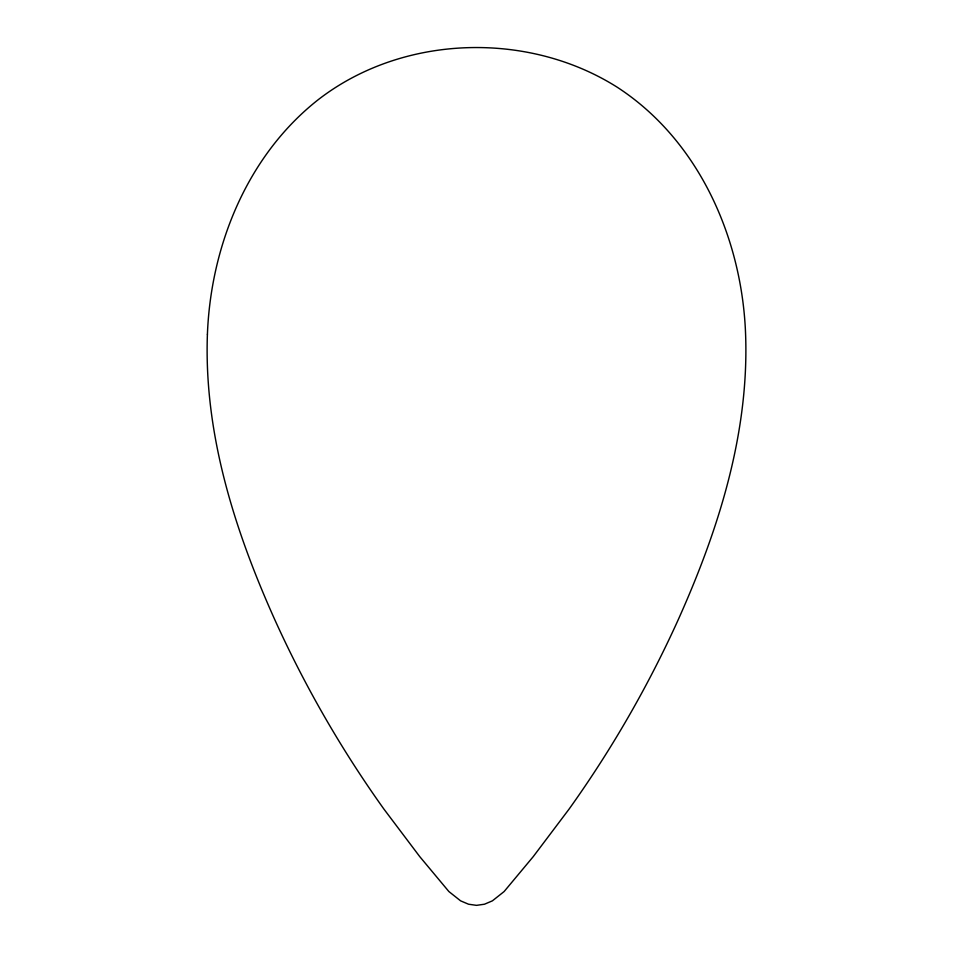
<?xml version="1.0" encoding="UTF-8"?>
<svg xmlns="http://www.w3.org/2000/svg" width="953" height="953" viewBox="0 0 953 953"><rect width="100%" height="100%" fill="white"/><g stroke="black" fill="none" stroke-linecap="round" stroke-linejoin="round"><path stroke-width="1.43" d="M207.409 334.277C203.787 433.627 234.7 530.559 275.012 620.189A1120.406 1120.406 0 0 0 383.964 809.157L419.737 856.604L448.875 891.543L460.609 900.847L468.531 904.218L476.5 905.35L484.469 904.218L492.391 900.847L504.125 891.543L533.263 856.604L569.036 809.157A1120.406 1120.406 0 0 0 678.012 620.2C718.264 530.535 749.225 433.639 745.591 334.277C742.137 238.774 699.204 140.508 617.258 87.247C527.39 30.365 401.499 34.475 317.337 100.387C247.03 156.161 210.78 246.077 207.409 334.277"/></g></svg>
